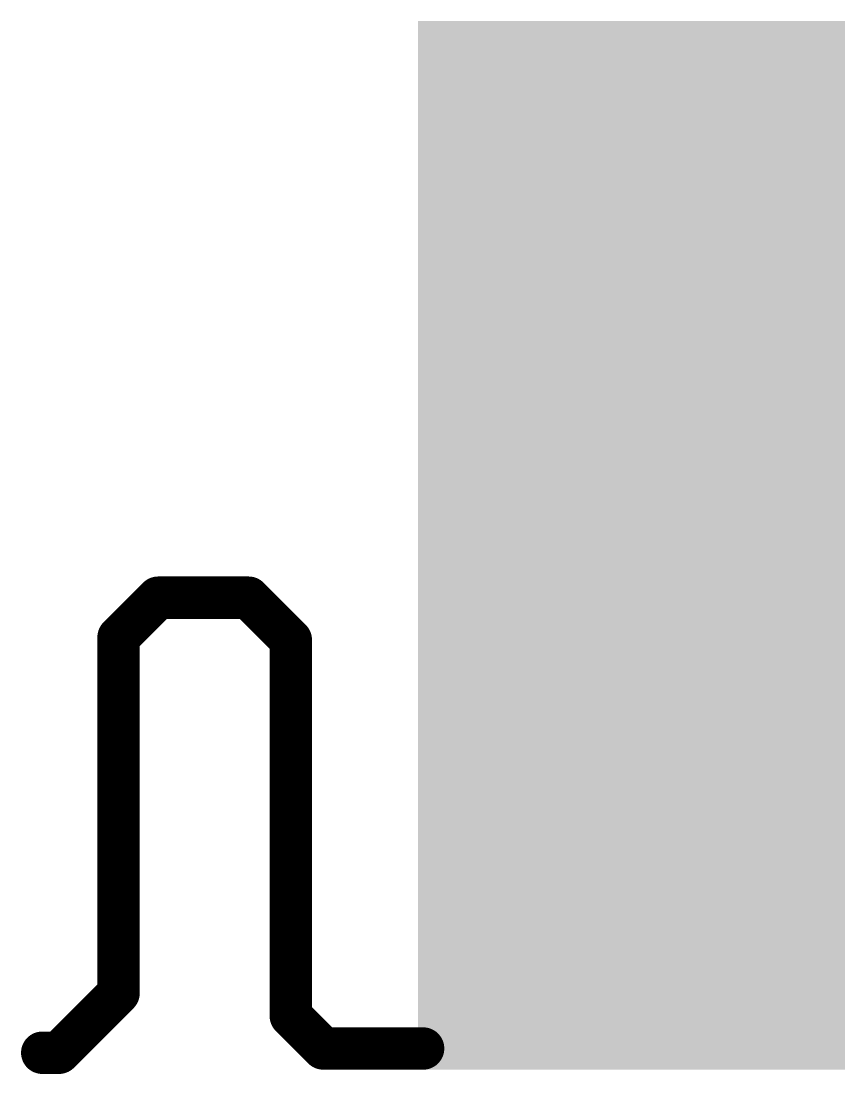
# Model space of a CAD drawing. Extents: x 62.2 to 91.3, y 61.6 to 98.9.
import ezdxf

# ---------------------------------------------------------------- set-up
doc = ezdxf.new("R2010")
doc.units = 0
doc.layers.add('TOPLAYER', color=1, linetype='CONTINUOUS')

msp = doc.modelspace()

# ---------------------------------------------------------------- linework, layer by layer
at = {"layer": 'TOPLAYER', "const_width": 1.5}
for points in [[(65.606, 77.057), (67.006, 78.457)], [(67.006, 78.457), (70.206, 78.457)], [(70.206, 78.457), (71.7, 76.963)], [(65.606, 64.463), (65.606, 77.057)], [(71.7, 63.657), (71.7, 76.963)], [(63.5, 62.357), (65.606, 64.463)], [(71.7, 63.657), (72.85, 62.507)], [(62.906, 62.357), (63.5, 62.357)], [(72.85, 62.507), (76.381, 62.507)]]:
    msp.add_lwpolyline(points, dxfattribs=at)
at = {"layer": 'TOPLAYER', "const_width": 0.75}
for points in [[(66.631, 78.457, 1), (67.381, 78.457, 1)], [(66.631, 78.457, 1), (67.381, 78.457, 1)], [(69.831, 78.457, 1), (70.581, 78.457, 1)], [(69.831, 78.457, 1), (70.581, 78.457, 1)], [(65.231, 77.057, 1), (65.981, 77.057, 1)], [(65.231, 77.057, 1), (65.981, 77.057, 1)], [(71.325, 76.963, 1), (72.075, 76.963, 1)], [(71.325, 76.963, 1), (72.075, 76.963, 1)], [(65.231, 64.463, 1), (65.981, 64.463, 1)], [(65.231, 64.463, 1), (65.981, 64.463, 1)], [(71.325, 63.657, 1), (72.075, 63.657, 1)], [(71.325, 63.657, 1), (72.075, 63.657, 1)], [(62.531, 62.357, 1), (63.281, 62.357, 1)], [(63.125, 62.357, 1), (63.875, 62.357, 1)], [(63.125, 62.357, 1), (63.875, 62.357, 1)], [(72.475, 62.507, 1), (73.225, 62.507, 1)], [(72.475, 62.507, 1), (73.225, 62.507, 1)], [(76.006, 62.507, 1), (76.756, 62.507, 1)]]:
    msp.add_lwpolyline(points, format="xyb", close=True, dxfattribs=at)
at = {"layer": 'TOPLAYER'}
msp.add_solid([(76.206, 61.757), (91.306, 61.757), (76.206, 98.857), (91.306, 98.857)], dxfattribs=at)

doc.saveas('drawing.dxf')
